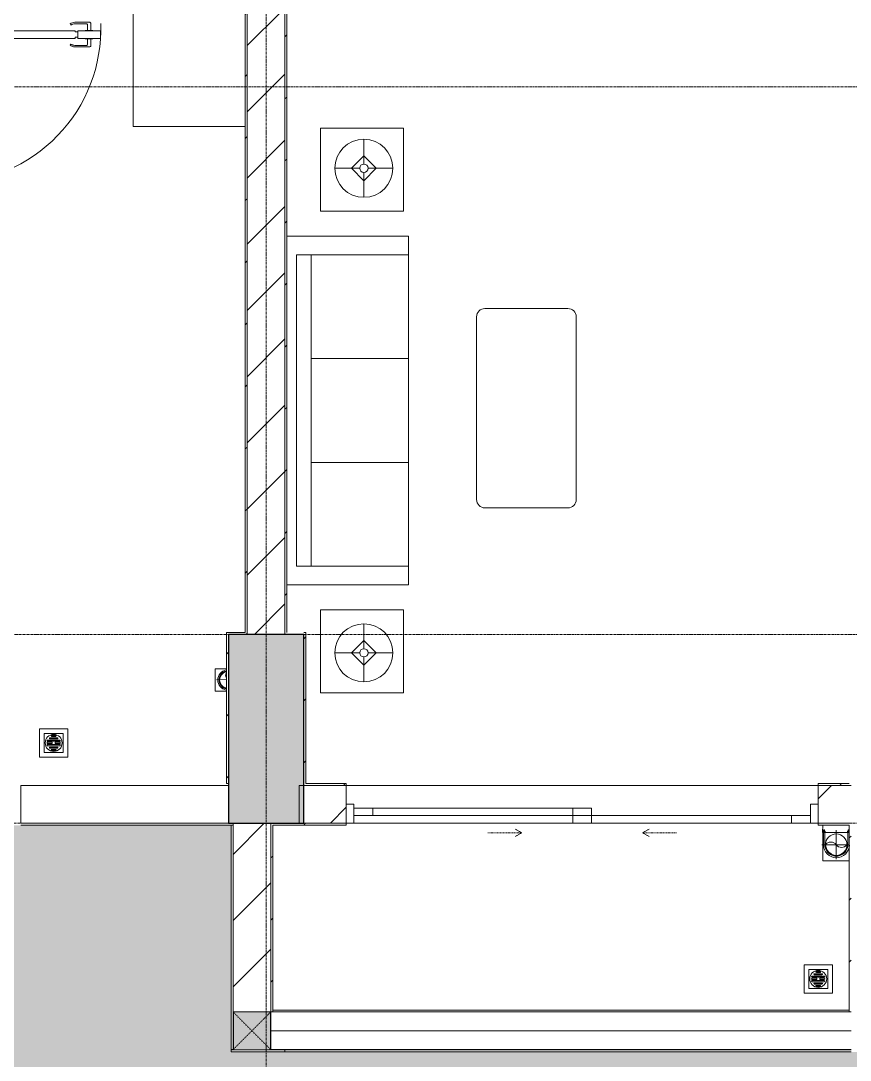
# Model space of a CAD drawing. Header units: millimetres. Extents: x 5121 to 246734, y -48180 to 129206.
# Drawn here: x 98653 to 103048, y 23281 to 28787 of the extents above; entities that cross this region are included whole.
import ezdxf

# ---------------------------------------------------------------- set-up
doc = ezdxf.new("R2010")
doc.units = ezdxf.units.MM
for name, pattern in [('Dash', [6, 3, -3]), ('Grid Line', [22.225, 12.7, -3.175, 3.175, -3.175]), ('IMPORT-CENTER _3_', [10.16, 6.35, -1.27, 1.27, -1.27])]:
    doc.linetypes.add(name, pattern=pattern)
for name, color, linetype, lineweight in [('0-1', 7, 'Continuous', 5), ('A-DETL-GENF-1', 50, 'Continuous', 9), ('A-DOOR', 31, 'Continuous', 9), ('A-DOOR-1', 253, 'Continuous', 9), ('A-DOOR-2', 50, 'Continuous', 9), ('A-DOOR-FRAM', 31, 'Continuous', 9), ('A-DOOR-HDLN', 31, 'Dash', 9), ('A-FLOR-1', 50, 'Continuous', 9), ('A-FLOR-PATT', 8, 'Continuous', 9), ('A-WALL', 113, 'Continuous', 9), ('A-WALL-1', 250, 'Continuous', 18), ('A-WALL-2', 50, 'Continuous', 9), ('A-WALL-FNSH-1', 50, 'Continuous', 9), ('A-WALL-PATT-2', 50, 'Continuous', 9), ('A-WALL-PATT-3', 111, 'Continuous', 9), ('G-IMPT', 8, 'Continuous', 9), ('G-IMPT-1', 254, 'Continuous', 9), ('G-IMPT-2', 8, 'IMPORT-CENTER _3_', 9), ('I-FURN', 30, 'Continuous', 9), ('I-FURN-1', 253, 'Continuous', 9), ('I-WALL-1', 50, 'Continuous', 9), ('M-EQPM', 50, 'Continuous', 9), ('S-COLS', 52, 'Continuous', 9), ('S-COLS-1', 7, 'Continuous', 5), ('S-COLS-2', 10, 'Continuous', 25), ('S-COLS-5', 52, 'Continuous', 25), ('S-COLS-6', 52, 'Dash', 9), ('S-COLS-HDLN', 52, 'Dash', 9), ('S-GRID-1', 1, 'Grid Line', 9)]:
    doc.layers.add(name, color=color, linetype=linetype, lineweight=lineweight)
pattern_1 = [(45, (0, 0), (-164.40233, 164.40233), [])]
pattern_2 = [(45, (0, 0), (-175.3625, 175.3625), [])]

# ---------------------------------------------------------------- blocks, each defined once
blk = doc.blocks.new('NCV_TKTC_KET CAU_rvt-1-TKCS_MB TỔNG THỂ TẦNG 1')
at = {"layer": 'S-COLS-1'}
blk.add_hatch(color=256, dxfattribs=at).paths.add_polyline_path([(99752.6, 24536.9), (100152.6, 24536.9), (100152.6, 25536.9), (99752.6, 25536.9), (99752.6, 24736.9)])
at = {"layer": 'S-COLS-2'}
for p, q in [((100152.6, 25536.9), (99752.6, 25536.9)), ((99752.6, 25536.9), (99752.6, 24536.9)), ((100152.6, 24536.9), (100152.6, 25536.9)), ((99752.6, 24536.9), (100152.6, 24536.9))]:
    blk.add_line(p, q, dxfattribs=at)
blk = doc.blocks.new('LOBBY_SOFA_1 - LOBBY_SOFA_1-852725-TKCS_MB TỔNG THỂ TẦNG 1')
at = {"layer": 'I-FURN'}
for p, q in [((-2128.3, 1548.5), (-1160.3, 1548.5)), ((-2172.3, 1064.5), (-2172.3, 1504.5)), ((-1116.3, 1504.5), (-1116.3, 1064.5)), ((-1160.3, 1020.5), (-2128.3, 1020.5)), ((-2688.2, 633.5), (-3128.2, 633.5)), ((-3128.2, 633.5), (-3128.2, 193.5)), ((-2688.2, 193.5), (-2688.2, 633.5)), ((-2556, 660), (-708, 660)), ((-2556, 14.9), (-2556, 660)), ((-2457, 66), (-2457, 660)), ((-1907, 143), (-1907, 660)), ((-1357, 143), (-1357, 660)), ((-807, 660), (-807, 66)), ((-708, 660), (-708, 14.9)), ((-575.9, 633.5), (-135.9, 633.5)), ((-575.9, 193.5), (-575.9, 633.5)), ((-135.9, 633.5), (-135.9, 193.5)), ((-2915.4, 445), (-2915.4, 577)), ((-348.6, 445), (-348.6, 577)), ((-2981.4, 423), (-2915.4, 489)), ((-2915.4, 489), (-2849.4, 423)), ((-348.6, 489), (-414.6, 423)), ((-282.6, 423), (-348.6, 489)), ((-2937.4, 423), (-3069.4, 423)), ((-2915.4, 357), (-2981.4, 423)), ((-2849.4, 423), (-2915.4, 357)), ((-2915.4, 269), (-2915.4, 401)), ((-2893.4, 423), (-2761.4, 423)), ((-370.6, 423), (-502.6, 423)), ((-414.6, 423), (-348.6, 357)), ((-348.6, 357), (-282.6, 423)), ((-348.6, 269), (-348.6, 401)), ((-326.6, 423), (-194.6, 423)), ((-3128.2, 193.5), (-2688.2, 193.5)), ((-135.9, 193.5), (-575.9, 193.5)), ((-807, 143), (-2457, 143)), ((-807, 66), (-2457, 66))]:
    blk.add_line(p, q, dxfattribs=at)
for centre, radius in [((-2915.4, 423), 154), ((-348.6, 423), 154), ((-2915.4, 423), 22), ((-348.6, 423), 22)]:
    blk.add_circle(centre, radius, dxfattribs=at)
for centre, start, end in [((-2128.3, 1504.5), 90, 180), ((-1160.3, 1504.5), 0, 90), ((-2128.3, 1064.5), 180, 270), ((-1160.3, 1064.5), 270, 0)]:
    blk.add_arc(centre, 44, start, end, dxfattribs=at)
at = {"layer": 'I-FURN-1'}
for p, q in [((-2128.3, 1548.5), (-1160.3, 1548.5)), ((-2172.3, 1064.5), (-2172.3, 1504.5)), ((-1116.3, 1504.5), (-1116.3, 1064.5)), ((-1160.3, 1020.5), (-2128.3, 1020.5)), ((-3128.2, 633.5), (-2688.2, 633.5)), ((-3128.2, 193.5), (-3128.2, 633.5)), ((-2688.2, 633.5), (-2688.2, 193.5)), ((-2556, 660), (-708, 660)), ((-2556, 14.9), (-2556, 660)), ((-708, 660), (-708, 14.9)), ((-575.9, 633.5), (-135.9, 633.5)), ((-575.9, 193.5), (-575.9, 633.5)), ((-135.9, 633.5), (-135.9, 193.5)), ((-2688.2, 193.5), (-3128.2, 193.5)), ((-135.9, 193.5), (-575.9, 193.5))]:
    blk.add_line(p, q, dxfattribs=at)
for centre, start, end in [((-2128.3, 1504.5), 90, 180), ((-1160.3, 1504.5), 0, 90), ((-2128.3, 1064.5), 180, 270), ((-1160.3, 1064.5), 270, 0)]:
    blk.add_arc(centre, 44, start, end, dxfattribs=at)
blk = doc.blocks.new('MAY GIAT - MAY GIAT_dwg-348053-TKCS_MB TỔNG THỂ TẦNG 1')
at = {"layer": 'G-IMPT-1', "flags": 128}
blk.add_lwpolyline([(5, 596.6), (5, 2.3), (605, 2.3), (605, 596.6)], dxfattribs=at)
blk = doc.blocks.new('MAY GIAT - MAY GIAT-401071-TKCS_MB TỔNG THỂ TẦNG 1')
at = {"layer": 'I-FURN-1'}
for p, q in [((5, -2.3), (605, -2.3)), ((5, -596.6), (5, -2.3)), ((605, -2.3), (605, -596.6))]:
    blk.add_line(p, q, dxfattribs=at)
at = {"extrusion": (0, 0, -1), "zscale": -1, "rotation": 180}
blk.add_blockref('MAY GIAT - MAY GIAT_dwg-348053-TKCS_MB TỔNG THỂ TẦNG 1', (0, 0), dxfattribs=at)
blk = doc.blocks.new('DOOR_CW_01 CANH MO-PANEL KINH - DIG_01-900x2200-CỬA NHÔM KÍNH-400868-TKCS_MB TỔNG THỂ TẦNG 1')
at = {"layer": 'A-DETL-GENF-1'}
for p, q in [((-399, 831.8), (-397, 831.8)), ((-399, 792.2), (-399, 831.8)), ((-397, 872), (-357, 872)), ((-397, 752), (-397, 872)), ((-397, 792.2), (-397, 831.8)), ((-357, 872), (-357, 752)), ((-357, 792.2), (-357, 831.8)), ((-355, 831.8), (-357, 831.8)), ((-355, 792.2), (-355, 831.8)), ((-442, 737), (-442, 816.5)), ((-399, 820.5), (-438, 820.5)), ((-434, 799.5), (-434, 737)), ((-399, 803.5), (-430, 803.5)), ((-397, 792.2), (-399, 792.2)), ((-357, 792.2), (-355, 792.2)), ((-355, 820.5), (-316, 820.5)), ((-355, 803.5), (-324, 803.5)), ((-320, 799.5), (-320, 737)), ((-312, 737), (-312, 816.5)), ((-433.9, 711.2), (-427.3, 715.8)), ((-357, 752), (-397, 752)), ((-397, 738), (-391, 738)), ((-397, 738), (-397, 196)), ((-363, 752), (-391, 752)), ((-391, 752), (-391, 738)), ((-363, 738), (-363, 752)), ((-357, 738), (-363, 738)), ((-357, 196), (-357, 738)), ((-320.1, 711.2), (-326.7, 715.8)), ((-397, 196), (-391, 196)), ((-357, 182), (-397, 182)), ((-397, 182), (-397, 62)), ((-391, 196), (-391, 182)), ((-391, 182), (-363, 182)), ((-357, 196), (-363, 196)), ((-363, 182), (-363, 196)), ((-357, 62), (-357, 182)), ((-397, 62), (-357, 62))]:
    blk.add_line(p, q, dxfattribs=at)
blk.add_circle((-407, 60), 10, dxfattribs=at)
for centre, radius, start, end in [((-407, 60), 814, 360, 92), ((-438, 816.5), 4, 90, 180), ((-430, 799.5), 4, 90, 180), ((-324, 799.5), 4, 360, 90), ((-316, 816.5), 4, 0, 90), ((-397, 737), 45, 180, 215), ((-397, 737), 37, 180, 215), ((-357, 737), 37, 325, 0), ((-357, 737), 45, 325, 0)]:
    blk.add_arc(centre, radius, start, end, dxfattribs=at)
at = {"layer": 'A-DOOR-2'}
for p, q in [((-410, 50), (-450, 50)), ((-450, 50), (-450, -50)), ((-410, 0), (-410, 50)), ((-400, 0), (-410, 0)), ((-407, 50), (-382, 50)), ((-400, -50), (-400, 0)), ((410, 0), (400, 0)), ((400, 0), (400, -50)), ((450, 50), (410, 50)), ((410, 50), (410, 0)), ((450, -50), (450, 50)), ((-450, -50), (-400, -50)), ((400, -50), (450, -50))]:
    blk.add_line(p, q, dxfattribs=at)
blk = doc.blocks.new('NCV_TKTC_TANG 1_rvt-1-TKCS_MB TỔNG THỂ TẦNG 1')
at = {"layer": 'A-WALL-PATT-2'}
h = blk.add_hatch(dxfattribs=at)
h.set_pattern_fill('FP_10', color=256, style=0, pattern_type=2)
h.set_pattern_definition(pattern_1)
h.paths.add_polyline_path([(100052.6, 25546.9), (100062.6, 25546.9), (100062.6, 32236.9), (100052.6, 32236.9), (100052.6, 25564.5)])
h = blk.add_hatch(dxfattribs=at)
h.set_pattern_fill('FP_10', color=256, style=0, pattern_type=2)
h.set_pattern_definition(pattern_1)
h.paths.add_polyline_path([(99852.6, 25536.9), (99852.6, 28836.9), (99842.6, 28836.9), (99842.6, 25536.9)])
h = blk.add_hatch(dxfattribs=at)
h.set_pattern_fill('FP_10', color=256, style=0, pattern_type=2)
h.set_pattern_definition(pattern_1)
h.paths.add_polyline_path([(99752.6, 24746.9), (99752.6, 25536.9), (99742.6, 25536.9), (99742.6, 24746.9)])
h = blk.add_hatch(dxfattribs=at)
h.set_pattern_fill('FP_10', color=256, style=0, pattern_type=2)
h.set_pattern_definition(pattern_1)
h.paths.add_polyline_path([(100162.6, 24746.9), (100162.6, 25546.9), (100152.6, 25546.9), (100152.6, 24746.9)])
h = blk.add_hatch(dxfattribs=at)
h.set_pattern_fill('FP_10', color=256, style=0, pattern_type=2)
h.set_pattern_definition(pattern_1)
h.paths.add_polyline_path([(100152.6, 24736.9), (100377.6, 24736.9), (100377.6, 24746.9), (100152.6, 24746.9)])
h.paths.add_polyline_path([(103042.6, 24736.9), (103042.6, 24746.9), (102877.6, 24746.9), (102877.6, 24736.9)])
h = blk.add_hatch(dxfattribs=at)
h.set_pattern_fill('FP_10', color=256, style=0, pattern_type=2)
h.set_pattern_definition(pattern_1)
h.paths.add_polyline_path([(100152.6, 24526.9), (100377.6, 24526.9), (100377.6, 24536.9), (99977.6, 24536.9), (99977.6, 24526.9), (100127.6, 24526.9)])
h.paths.add_polyline_path([(103042.6, 24526.9), (103042.6, 24536.9), (102877.6, 24535.2), (102877.6, 24526.9)])
h = blk.add_hatch(dxfattribs=at)
h.set_pattern_fill('FP_10', color=256, style=0, pattern_type=2)
h.set_pattern_definition(pattern_1)
h.paths.add_polyline_path([(99987.6, 23536.9), (99987.6, 24526.9), (99977.6, 24526.9), (99977.6, 23536.9)])
h = blk.add_hatch(dxfattribs=at)
h.set_pattern_fill('FP_10', color=256, style=0, pattern_type=2)
h.set_pattern_definition(pattern_1)
h.paths.add_polyline_path([(103052.6, 23536.9), (103052.6, 24536.9), (103042.6, 24535.2), (103042.6, 23536.9)])
at = {"layer": 'A-FLOR-1'}
for p, q in [((100377.6, 24736.9), (102877.6, 24736.9)), ((102877.6, 24736.9), (100377.6, 24736.9)), ((100417.6, 24536.9), (101577.6, 24536.9))]:
    blk.add_line(p, q, dxfattribs=at)
at = {"layer": 'A-WALL-1'}
for p, q in [((100052.6, 32236.9), (100052.6, 25546.9)), ((100062.6, 25546.9), (100062.6, 32226.9)), ((99842.6, 28826.9), (99842.6, 25546.9)), ((99852.6, 25536.9), (99852.6, 28836.9)), ((99842.6, 25546.9), (99742.6, 25546.9)), ((99742.6, 25546.9), (99742.6, 25536.9)), ((99742.6, 25536.9), (99742.6, 24746.9)), ((99752.6, 25536.9), (99842.6, 25536.9)), ((99752.6, 24746.9), (99752.6, 25536.9)), ((99842.6, 25536.9), (99852.6, 25536.9)), ((100162.6, 25546.9), (100152.6, 25546.9)), ((100152.6, 25536.9), (100152.6, 24746.9)), ((100162.6, 24746.9), (100162.6, 25546.9)), ((99742.6, 24746.9), (99752.6, 24746.9)), ((100152.6, 24746.9), (100152.6, 24736.9)), ((100152.6, 24736.9), (100377.6, 24736.9)), ((100377.6, 24746.9), (100162.6, 24746.9)), ((100377.6, 24736.9), (100377.6, 24746.9)), ((103042.6, 24746.9), (102877.6, 24746.9)), ((102877.6, 24746.9), (102877.6, 24736.9)), ((102877.6, 24736.9), (103042.6, 24736.9)), ((100377.6, 24536.9), (99977.6, 24536.9)), ((99977.6, 24536.9), (99977.6, 24526.9)), ((99977.6, 24526.9), (99977.6, 23536.9)), ((99987.6, 24526.9), (100377.6, 24526.9)), ((99987.6, 23536.9), (99987.6, 24526.9)), ((100377.6, 24526.9), (100377.6, 24536.9)), ((103042.6, 24536.9), (102877.6, 24536.9)), ((102877.6, 24536.9), (102877.6, 24526.9)), ((102877.6, 24526.9), (103042.6, 24526.9)), ((103052.6, 24536.9), (103042.6, 24536.9)), ((103042.6, 24526.9), (103042.6, 23536.9)), ((99977.6, 23536.9), (99987.6, 23536.9)), ((103042.6, 23536.9), (103052.6, 23536.9))]:
    blk.add_line(p, q, dxfattribs=at)
at = {"layer": 'A-WALL-2'}
for p, q in [((98652.9, 24736.9), (99752.6, 24736.9)), ((98652.9, 24736.9), (98652.9, 24536.9)), ((99752.6, 24536.9), (98652.9, 24536.9))]:
    blk.add_line(p, q, dxfattribs=at)
at = {"layer": 'I-WALL-1'}
for p, q in [((99987.6, 23546.9), (103042.6, 23546.9)), ((103042.6, 23536.9), (99987.6, 23536.9))]:
    blk.add_line(p, q, dxfattribs=at)
at = {"layer": 'A-DOOR-1', "rotation": 270.0000000000003}
blk.add_blockref('DOOR_CW_01 CANH MO-PANEL KINH - DIG_01-900x2200-CỬA NHÔM KÍNH-400868-TKCS_MB TỔNG THỂ TẦNG 1', (98202.6, 28336.9), dxfattribs=at)
at = {"layer": 'I-FURN-1'}
for name, p, rotation in [('MAY GIAT - MAY GIAT-401071-TKCS_MB TỔNG THỂ TẦNG 1', (99245.9, 28222), 89.9999999999998), ('LOBBY_SOFA_1 - LOBBY_SOFA_1-852725-TKCS_MB TỔNG THỂ TẦNG 1', (100047.7, 25090.4), 269.9999999999993)]:
    blk.add_blockref(name, p, dxfattribs=dict(at, rotation=rotation))
blk = doc.blocks.new('DEG_02-DEG_03 - DEG_02-2500x2400mm-CỬA ĐI 02 CÁNH TRƯỢT-625766-TKCS_MB TỔNG THỂ TẦNG 1')
at = {"layer": 'A-DOOR'}
for p, q in [((-1110, 100), (-1210, 100)), ((-1210, 100), (-1210, 60)), ((-1210, 60), (-1110, 60)), ((-1110, 60), (-1110, 100)), ((-1110, 100), (-50, 100)), ((-50, 60), (-1110, 60)), ((50, 100), (-50, 100)), ((-50, 100), (-50, 60)), ((50, 60), (-50, 60)), ((-50, 60), (-50, 20)), ((-50, 60), (50, 60)), ((50, 60), (50, 100)), ((50, 20), (50, 60)), ((50, 60), (1110, 60)), ((1210, 60), (1110, 60)), ((1110, 60), (1110, 20)), ((1210, 20), (1210, 60)), ((-50, 20), (50, 20)), ((1110, 20), (50, 20)), ((1110, 20), (1210, 20))]:
    blk.add_line(p, q, dxfattribs=at)
at = {"layer": 'A-DOOR-FRAM'}
for p, q in [((-1210, 100), (-1250, 100)), ((-1250, 100), (-1250, 0)), ((-1210, 0), (-1210, 100)), ((1250, 100), (1210, 100)), ((1210, 100), (1210, 0)), ((1250, 0), (1250, 100)), ((-1250, 0), (-1210, 0)), ((1210, 0), (1250, 0))]:
    blk.add_line(p, q, dxfattribs=at)
at = {"layer": 'A-DOOR-HDLN'}
for p, q in [((-320.4, 151.1), (-355, 171.1)), ((320.4, 151.1), (355, 171.1)), ((-500.4, 151.1), (-320.4, 151.1)), ((-320.4, 151.1), (-355, 131.1)), ((320.4, 151.1), (355, 131.1)), ((500.4, 151.1), (320.4, 151.1))]:
    blk.add_line(p, q, dxfattribs=at)
blk = doc.blocks.new('TKTC_XREF_251221_MB TANG 1 - TKTC_XREF_260130_MB TANG 1_dwg_THU NUOC - THU NUOC-444531-TKCS_MB TẦNG 1-4202124-TKCS_MB TỔNG THỂ TẦNG 1')
at = {"layer": 'M-EQPM'}
for p, q in [((-23.3, 10.8), (40.9, 10.8)), ((40.9, 4.8), (-23.3, 4.8)), ((-11, 23.3), (28.5, 23.3)), ((28.5, 17.3), (-11, 17.3)), ((-1.1, 35.6), (18.5, 35.6)), ((18.5, 29.6), (-1.1, 29.6)), ((-23.3, -13.6), (40.9, -13.6)), ((40.9, -19.6), (-23.3, -19.6)), ((-11, -26.1), (28.5, -26.1)), ((28.5, -32.1), (-11, -32.1)), ((-1.1, -38.5), (18.5, -38.5)), ((18.5, -44.5), (-1.1, -44.5))]:
    blk.add_line(p, q, dxfattribs=at)
at = {"layer": 'M-EQPM', "flags": 128}
for points in [[(83.7, -79.4), (83.7, 70.6), (-66.3, 70.6), (-66.3, -79.4)], [(58.7, -54.4), (58.7, 45.6), (-41.3, 45.6), (-41.3, -54.4)]]:
    blk.add_lwpolyline(points, close=True, dxfattribs=at)
for points in [[(-23.3, -1.2), (0.7, -1.2), (0.7, -7.2), (-23.3, -7.2)], [(40.9, -7.2), (16.7, -7.2), (16.7, -1.2), (40.9, -1.2)]]:
    blk.add_lwpolyline(points, dxfattribs=at)
at = {"layer": 'M-EQPM'}
for centre, radius, start, end in [((8.7, -4.4), 45, 360, 180), ((8.7, -4.4), 45, 360, 180), ((-23.3, 7.8), 3, 90, 270), ((-11, 20.3), 3, 90, 270), ((-1.1, 32.6), 3, 90, 270), ((18.5, 32.6), 3, 270, 90), ((28.5, 20.3), 3, 270, 90), ((40.9, 7.8), 3, 270, 90), ((8.7, -4.4), 45, 180, 360), ((8.7, -4.4), 45, 180, 360), ((-23.3, -4.2), 3, 90, 270), ((-23.3, -16.6), 3, 90, 270), ((-11, -29.1), 3, 90, 270), ((-1.1, -41.5), 3, 90, 270), ((18.5, -41.5), 3, 270, 90), ((28.5, -29.1), 3, 270, 90), ((40.9, -4.2), 3, 270, 90), ((40.9, -16.6), 3, 270, 90)]:
    blk.add_arc(centre, radius, start, end, dxfattribs=at)
blk = doc.blocks.new('TKTC_XREF_251221_MB TANG 1 - TKTC_XREF_260130_MB TANG 1_dwg_CUM U_DN100-V248-TKCS_MB TỔNG THỂ TẦNG 1')
at = {"layer": 'G-IMPT'}
blk.add_hatch(color=256, dxfattribs=at).paths.add_polyline_path([(61, 0), (53.7, -28.5), (45.3, -40.3), (35, -49.4), (20.4, -57), (15.8, -58.9), (0, -58.9), (0, -57), (20.1, -52.8), (36.6, -43.1), (47.8, -30.5), (54.6, -15.8), (55.1, -14.8), (57, 0), (54.6, 15.8), (43.1, 36.6), (30.5, 47.8), (15.8, 54.6), (14.8, 55.1), (0, 58.9), (0, 61), (25.1, 55.1), (35, 49.4), (49.4, 35), (55.1, 25.1), (59.1, 14.8)])
for p, q in [((-79.1, 66.6), (-79.1, 63.4)), ((-76.6, 66.6), (-76.6, 63.4)), ((-74.6, 66.6), (-74.6, 63.4)), ((-72.7, 69.3), (-72.7, 60.7)), ((-66.9, 67.9), (-71.7, 67.9)), ((-66.9, 62.1), (-71.7, 62.1)), ((-65, 69), (0, 69)), ((-79.1, -63.4), (-79.1, -66.6)), ((-76.6, -63.4), (-76.6, -66.6)), ((-74.6, -63.4), (-74.6, -66.6)), ((-72.7, -60.7), (-72.7, -68.6)), ((-66.9, -62.1), (-71.7, -62.1)), ((-66.9, -67.9), (-71.7, -67.9))]:
    blk.add_line(p, q, dxfattribs=at)
at = {"layer": 'G-IMPT', "flags": 128}
for points in [[(-72.7, 67.6), (-78.1, 67.6), (-78.1, 62.4), (-72.7, 62.4)], [(-71.7, 59.2), (-66.9, 59.2), (-66.9, 70.8), (-71.7, 70.8)], [(-66.9, 70.8), (-66.9, 72.7), (-65, 72.7), (-65, 57.3), (-66.9, 57.3), (-66.9, 59.2)], [(-65, 61), (0, 61), (0, 57)], [(-72.7, -62.4), (-78.1, -62.4), (-78.1, -67.6), (-72.7, -67.6)], [(-66.9, -68.7), (-66.9, -59.2), (-71.7, -59.2)], [(-66.9, -59.2), (-66.9, -57.3), (-65, -57.3), (-65, -68.7)], [(-65, -61), (0, -61), (0, -57)]]:
    blk.add_lwpolyline(points, dxfattribs=at)
at = {"layer": 'G-IMPT'}
for centre, radius, start, end in [((-78.1, 66.6), 0.96, 90, 180), ((-78.1, 63.4), 0.96, 180, 270), ((-71.1, 69.3), 1.56, 112.6199, 247.3801), ((-67.9, 65), 4.8, 143.1301, 216.8699), ((-71.1, 60.7), 1.56, 112.6199, 247.3801), ((0, 0), 69, 271.5933, 90), ((0, 0), 61, 270, 90), ((0, 0), 57, 270, 90), ((-78.1, -63.4), 0.96, 90, 180), ((-78.1, -66.6), 0.96, 180, 270), ((-71.1, -60.7), 1.56, 112.6199, 247.3801), ((-67.9, -65), 4.8, 143.1301, 216.8699)]:
    blk.add_arc(centre, radius, start, end, dxfattribs=at)
blk = doc.blocks.new('TKTC_XREF_251221_MB TANG 1 - TKTC_XREF_260130_MB TANG 1_dwg_$cc-V222-TKCS_MB TỔNG THỂ TẦNG 1')
at = {"layer": 'G-IMPT'}
blk.add_circle((0, 0), 0.5, dxfattribs=at)
for centre, radius, start, end in [((0, 0), 0.5, 90, 270), ((0.188, 0.25), 0.313, 126.8699, 233.1301), ((-0.188, -0.25), 0.313, 306.8699, 53.1301)]:
    blk.add_arc(centre, radius, start, end, dxfattribs=at)
at = {"layer": 'G-IMPT-2'}
for p, q in [((0, -0.673), (0, 0.607)), ((-0.673, 0), (0.673, 0))]:
    blk.add_line(p, q, dxfattribs=at)
blk = doc.blocks.new('TKTC_XREF_251221_MB TANG 1 - TKTC_XREF_260130_MB TANG 1_dwg_CUM U_DN100-V280-TKCS_MB TỔNG THỂ TẦNG 1')
at = {"layer": 'G-IMPT'}
for radius, start, end in [(69, 280.15776, 79.69853), (61, 282.52211, 77.32787), (57, 283.40674, 76.44447)]:
    blk.add_arc((0, 0), radius, start, end, dxfattribs=at)
blk = doc.blocks.new('TKTC_XREF_251221_MB TANG 1 - TKTC_XREF_260130_MB TANG 1_dwg_$cc-V281-TKCS_MB TỔNG THỂ TẦNG 1')
at = {"layer": 'G-IMPT'}
for centre, radius, start, end in [((0, 0), 0.5, 104.03863, 255.15766), ((0, 0), 0.5, 104.03863, 255.15766), ((0.188, 0.25), 0.313, 160.19805, 199.38513)]:
    blk.add_arc(centre, radius, start, end, dxfattribs=at)
at = {"layer": 'G-IMPT-2'}
blk.add_line((-0.673, 0), (-0.08, 0), dxfattribs=at)
blk = doc.blocks.new('TKTC_XREF_251221_MB TANG 1 - TKTC_XREF_260130_MB TANG 1_dwg-4202109-TKCS_MB TỔNG THỂ TẦNG 1')
at = {"layer": 'G-IMPT'}
for p, q in [((-103409.1, -375992.1), (-103469, -375992.1)), ((-100108.7, -376859), (-100249.6, -376859))]:
    blk.add_line(p, q, dxfattribs=at)
at = {"layer": 'G-IMPT', "flags": 128}
for points in [[(-103469, -375992), (-103469, -376111.5), (-103409.1, -376111.5)], [(-100108.7, -376858.9), (-100249.9, -376858.9), (-100249.6, -376819.7)], [(-100249.6, -376859), (-100249.6, -377008.7), (-100109.1, -377008.7)]]:
    blk.add_lwpolyline(points, dxfattribs=at)
at = {"xscale": 90.00000000005114, "yscale": 90.00000000005114, "zscale": 90.00000000005114, "rotation": 0.304717521727566}
blk.add_blockref('TKTC_XREF_251221_MB TANG 1 - TKTC_XREF_260130_MB TANG 1_dwg_$cc-V281-TKCS_MB TỔNG THỂ TẦNG 1', (-103401.9, -376049.6), dxfattribs=at)
at = {"extrusion": (0, 0, -1)}
for name, p, xscale, yscale, zscale, rotation in [('TKTC_XREF_251221_MB TANG 1 - TKTC_XREF_260130_MB TANG 1_dwg_CUM U_DN100-V280-TKCS_MB TỔNG THỂ TẦNG 1', (103400.3, -376051.4), 0.789473684210524, 0.789473684210524, -0.7894736842105241, 0.06930925665188988), ('TKTC_XREF_251221_MB TANG 1 - TKTC_XREF_260130_MB TANG 1_dwg_$cc-V222-TKCS_MB TỔNG THỂ TẦNG 1', (100178.1, -376923.9), 113.7150000000073, 113.7150000000073, -113.7150000000073, 89.99900866374671), ('TKTC_XREF_251221_MB TANG 1 - TKTC_XREF_260130_MB TANG 1_dwg_CUM U_DN100-V248-TKCS_MB TỔNG THỂ TẦNG 1', (100177.2, -376923.9), 0.9975000000000007, 0.9975000000000007, -0.9975000000000008, 270.0009913382951)]:
    blk.add_blockref(name, p, dxfattribs=dict(at, xscale=xscale, yscale=yscale, zscale=zscale, rotation=rotation))
at = {"extrusion": (0, 0, -1), "zscale": -1}
for p in [(104316, -376380.4), (100264.5, -377630.4)]:
    blk.add_blockref('TKTC_XREF_251221_MB TANG 1 - TKTC_XREF_260130_MB TANG 1_dwg_THU NUOC - THU NUOC-444531-TKCS_MB TẦNG 1-4202124-TKCS_MB TỔNG THỂ TẦNG 1', p, dxfattribs=at)
blk = doc.blocks.new('TKTC_XREF_251221_MB TANG 1 - TKTC_XREF_251221_MB TANG 1-2038492-TKCS_MB TỔNG THỂ TẦNG 1')
blk.add_blockref('TKTC_XREF_251221_MB TANG 1 - TKTC_XREF_260130_MB TANG 1_dwg-4202109-TKCS_MB TỔNG THỂ TẦNG 1', (169499.1, 384109.7))
blk = doc.blocks.new('G1_SOF - BO TRU - 200x200-3050151-TKCS_MB TỔNG THỂ TẦNG 1')
at = {"layer": 'S-COLS-HDLN'}
for p, q in [((-100, 100), (100, -100)), ((100, 100), (-100, -100))]:
    blk.add_line(p, q, dxfattribs=at)

msp = doc.modelspace()

# ---------------------------------------------------------------- hatches: boundary and pattern name
at = {"layer": 'A-FLOR-PATT'}
h = msp.add_hatch(dxfattribs=at)
h.set_pattern_fill('FP_23', color=256, style=0, pattern_type=2)
h.set_pattern_definition([(0, (236.2, 15.75), (787.4, 787.4), [118.11, -23.622, 31.496, -23.622, -590.55]), (0, (236.2, 15.75), (787.4, 787.4), [-196.85, 118.11, -472.44]), (0, (196.85, 39.4), (787.4, 787.4), [78.74, -59.055, 118.11, -59.055, -472.44]), (0, (196.85, 39.4), (787.4, 787.4), [-314.96, 78.74, -393.7]), (0, (472.44, 354.3), (787.4, 787.4), [98.425, -39.37, 98.425, -551.18]), (0, (78.74, 511.8), (787.4, 787.4), [39.37, -78.74, 39.37, -629.92]), (90, (157.5, 511.8), (-787.4, 787.4), [70.866, -716.534]), (90, (393.7, 39.4), (-787.4, 787.4), [78.74, -708.66]), (90, (590.55, 354.3), (-787.4, 787.4), [78.74, -708.66]), (45, (496.06, 31.5), (0, 787.4002), [78.74, -1034.812]), (135, (291.34, 31.5), (-787.4002, 6e-14), [78.74, -1034.812]), (63.435, (472.44, 35.43), (-0.0007, 787.4), [78.74, -1681.94]), (75.964, (433.07, 39.37), (-0.00383, 787.3999), [78.74, -3167.793]), (75.964, (629.92, 354.33), (-0.00383, 787.3999), [62.992, -3183.541]), (75.964, (173.23, 511.81), (-0.00383, 787.3999), [55.118, -3191.415]), (104.036, (354.33, 39.37), (0.00383, 787.3999), [78.74, -3167.793]), (104.036, (551.18, 354.33), (0.00383, 787.3999), [62.992, -3183.541]), (104.036, (141.73, 511.81), (0.00383, 787.3999), [55.118, -3191.415]), (116.565, (314.96, 35.43), (0.0007, 787.4), [78.74, -1681.939])])
h.paths.add_polyline_path([(89080.9, 20988.2), (116092.6, 20991.1), (116092.6, 24536.9), (111452.6, 24536.9), (111452.6, 24526.9), (111462.6, 24526.9), (111462.6, 23325.3), (107967.6, 23325.3), (107967.6, 24535.2), (106852.6, 24535.2), (106852.6, 24526.9), (103262.6, 24526.9), (103262.6, 23337.4), (103262.6, 23335.3), (103262.6, 23325.3), (99767.6, 23325.3), (99767.6, 23335.3), (99767.6, 23337.4), (99767.6, 24526.1), (95062.6, 24526.1), (95062.6, 24536.1), (95052.6, 24536.9), (95052.6, 23327.4), (86277.6, 23327.4), (86277.6, 23337.4), (86267.6, 23337.4), (86267.6, 24526.9), (83752.6, 24526.9), (83752.6, 20988.2), (84142.1, 20988.2)])
h.paths.add_polyline_path([(95052.6, 23332.4), (95052.6, 24521.1), (95062.6, 24521.1), (95062.6, 23332.4)])
at = {"layer": 'A-WALL-PATT-3'}
h = msp.add_hatch(dxfattribs=at)
h.set_pattern_fill('FP_1', color=256, style=0, pattern_type=2)
h.set_pattern_definition(pattern_2)
h.paths.add_polyline_path([(100047.7, 25536.9), (100052.6, 25536.9), (100052.6, 28836.9), (99852.6, 28836.9), (99852.6, 25536.9)])
h.paths.add_polyline_path([(100052.6, 29036.9), (100052.6, 32237), (99852.6, 32237), (99852.6, 29036.9), (100041.2, 29036.9)])
h = msp.add_hatch(dxfattribs=at)
h.set_pattern_fill('FP_1', color=256, style=0, pattern_type=2)
h.set_pattern_definition(pattern_2)
h.paths.add_polyline_path([(100377.6, 24536.9), (100377.6, 24736.9), (100152.6, 24736.9), (100152.6, 24536.9)])
h.paths.add_polyline_path([(103052.6, 24536.9), (103052.6, 24736.9), (102877.6, 24736.9), (102877.6, 24536.9)])
h = msp.add_hatch(dxfattribs=at)
h.set_pattern_fill('FP_1', color=256, style=0, pattern_type=2)
h.set_pattern_definition(pattern_2)
h.paths.add_polyline_path([(99977.5, 23335.3), (99977.5, 23336.9), (99777.6, 23335.3)])
h.paths.add_polyline_path([(99977.5, 23536.9), (99977.5, 24536.9), (99777.5, 24536.9), (99777.6, 23536.9)])
at = {"layer": 'S-COLS-1'}
msp.add_hatch(color=256, dxfattribs=at).paths.add_polyline_path([(99788.7, 23336.9), (99977.5, 23337.4), (99977.5, 23536.9), (99777.5, 23536.9), (99777.6, 23336.9)])

# ---------------------------------------------------------------- linework, layer by layer
at = {"layer": 'A-WALL'}
for p, q in [((100377.6, 24736.9), (102877.6, 24736.9)), ((98652.6, 24536.1), (99777.5, 24536.1)), ((99767.6, 24526.1), (98652.6, 24526.1)), ((101577.6, 24536.9), (100417.6, 24536.9)), ((99777.5, 23536.9), (99977.5, 23536.9)), ((99977.5, 23437.4), (103052.6, 23437.4)), ((99977.5, 23336.9), (99777.5, 23336.9)), ((103052.6, 23337.4), (99977.5, 23337.4)), ((100052.6, 23335.3), (103052.6, 23335.3)), ((103052.6, 23325.3), (100052.6, 23325.3))]:
    msp.add_line(p, q, dxfattribs=at)
at = {"layer": 'A-WALL-1'}
for p, q in [((99852.6, 28836.9), (99852.6, 25536.9)), ((100052.6, 25536.9), (100052.6, 28836.9)), ((99852.6, 25536.9), (100052.6, 25536.9)), ((100377.6, 24736.9), (100127.6, 24736.9)), ((100127.6, 24736.9), (100127.6, 24536.9)), ((100377.6, 24636.9), (100377.6, 24736.9)), ((103052.6, 24736.9), (102877.6, 24736.9)), ((102877.6, 24736.9), (102877.6, 24636.9)), ((99977.5, 24536.9), (99777.5, 24536.9)), ((99777.5, 24536.9), (99777.5, 23536.9)), ((99977.5, 23536.9), (99977.5, 24536.9)), ((100127.6, 24536.9), (100377.6, 24536.9)), ((102877.6, 24536.9), (103052.6, 24536.9)), ((99777.5, 23336.9), (99777.5, 23335.3)), ((99777.5, 23335.3), (99977.5, 23335.3)), ((99977.5, 23335.3), (99977.5, 23336.9))]:
    msp.add_line(p, q, dxfattribs=at)
at = {"layer": 'A-WALL-FNSH-1'}
for p, q in [((99777.6, 24526.1), (99767.6, 24526.1)), ((99767.6, 24526.1), (99767.6, 23337.4)), ((99777.6, 23337.4), (99777.6, 24526.1)), ((99767.6, 23337.4), (99777.6, 23337.4)), ((100052.6, 23335.3), (99767.6, 23335.3)), ((99767.6, 23335.3), (99767.6, 23325.3)), ((99767.6, 23325.3), (100052.6, 23325.3)), ((100052.6, 23325.3), (100052.6, 23335.3))]:
    msp.add_line(p, q, dxfattribs=at)
at = {"layer": 'S-COLS'}
for p, q in [((99977.5, 23536.9), (99777.5, 23536.9)), ((99777.5, 23336.9), (99977.5, 23336.9))]:
    msp.add_line(p, q, dxfattribs=at)
at = {"layer": 'S-COLS-5'}
for p, q in [((99777.5, 23536.9), (99777.5, 23336.9)), ((99977.5, 23336.9), (99977.5, 23536.9))]:
    msp.add_line(p, q, dxfattribs=at)
at = {"layer": 'S-GRID-1'}
for p, q in [((99952.6, 23210.6), (99952.6, 78232.7)), ((129301.8, 28436.9), (31601.8, 28436.9)), ((129301.8, 25536.9), (31601.8, 25536.9)), ((125364.8, 24536.9), (35538.8, 24536.9))]:
    msp.add_line(p, q, dxfattribs=at)

# ---------------------------------------------------------------- block references
at = {"layer": '0-1'}
for name in ['NCV_TKTC_KET CAU_rvt-1-TKCS_MB TỔNG THỂ TẦNG 1', 'NCV_TKTC_TANG 1_rvt-1-TKCS_MB TỔNG THỂ TẦNG 1']:
    msp.add_blockref(name, (0, 0), dxfattribs=at)
at = {"layer": 'A-DOOR', "rotation": 180}
msp.add_blockref('DEG_02-DEG_03 - DEG_02-2500x2400mm-CỬA ĐI 02 CÁNH TRƯỢT-625766-TKCS_MB TỔNG THỂ TẦNG 1', (101627.6, 24636.9), dxfattribs=at)
at = {"layer": 'M-EQPM'}
msp.add_blockref('TKTC_XREF_251221_MB TANG 1 - TKTC_XREF_251221_MB TANG 1-2038492-TKCS_MB TỔNG THỂ TẦNG 1', (33652.6, 17236.9), dxfattribs=at)
at = {"layer": 'S-COLS-6'}
msp.add_blockref('G1_SOF - BO TRU - 200x200-3050151-TKCS_MB TỔNG THỂ TẦNG 1', (99877.5, 23436.9), dxfattribs=at)

doc.saveas('drawing.dxf')
